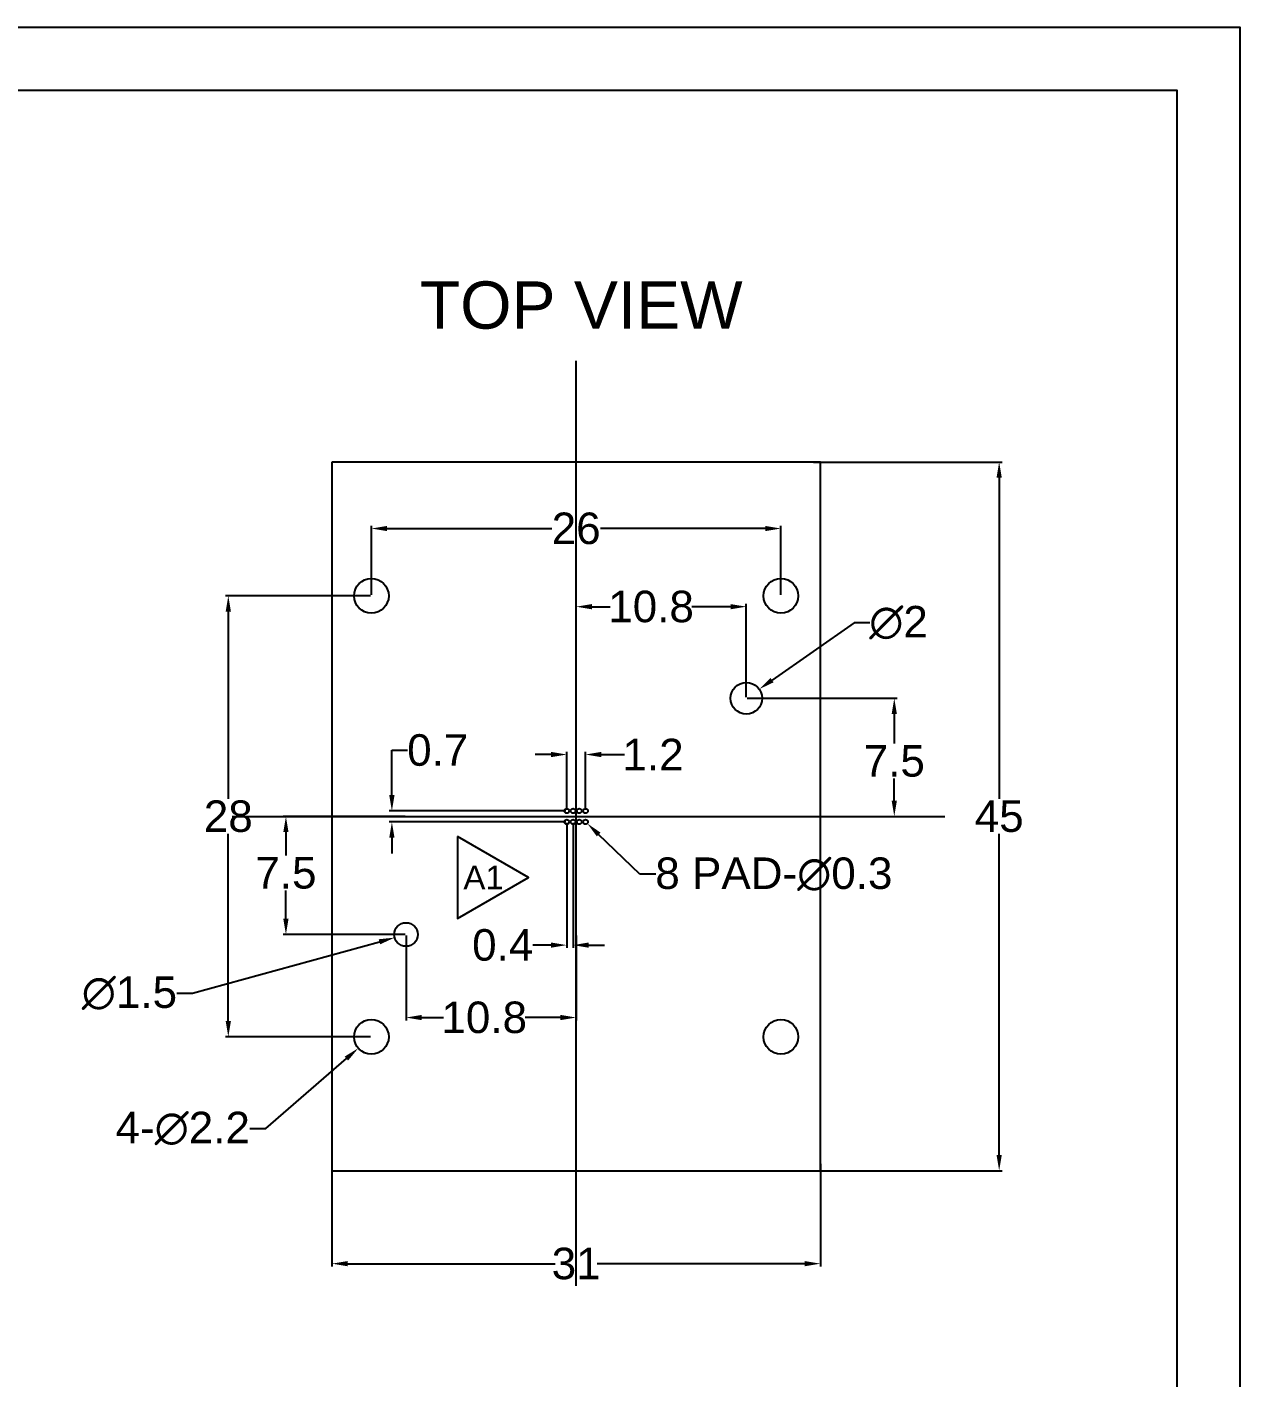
# Model space of a CAD drawing. Header units: inches. Extents: x 480 to 724, y 83 to 258.
# Drawn here: x 647.2 to 724.2, y 172 to 257.8 of the extents above; entities that cross this region are included whole.
import ezdxf

# ---------------------------------------------------------------- set-up
doc = ezdxf.new("R2010")
doc.units = ezdxf.units.IN
doc.header["$MEASUREMENT"] = 0
doc.layers.add('02___PRT_ALL_AXES', color=7, linetype='Continuous')
doc.styles.get("Standard").update_dxf_attribs({"font": 'arial.ttf'})
doc.dimstyles.get("Standard").update_dxf_attribs({"dimtxt": 2, "dimasz": 1, "dimexe": 0.18, "dimexo": 0.0625, "dimgap": 0.09, "dimtad": 0, "dimtih": 1, "dimtoh": 1, "dimdsep": 46, "dimtxsty": 'Standard', "dimcen": 0, "dimadec": 0, "dimazin": 0, "dimtfac": 1, "dimtofl": 0, "dimtmove": 0, "dimatfit": 3, "dimfxl": 1, "dimtolj": 1, "dimtzin": 0, "dimarcsym": 0})

# ---------------------------------------------------------------- blocks, each defined once
blk = doc.blocks.new('*D47')
at = {"color": 0, "lineweight": -2, "transparency": 16777216}
for p, q in [((697.166, 230.194), (709.136, 230.194)), ((708.956, 229.194), (708.956, 208.801)), ((708.956, 186.194), (708.956, 206.587)), ((697.166, 185.194), (709.136, 185.194))]:
    blk.add_line(p, q, dxfattribs=at)
at = {"color": 0, "transparency": 16777216}
for points in [[(708.789, 229.194), (709.122, 229.194), (708.956, 230.194)], [(708.789, 186.194), (709.122, 186.194), (708.956, 185.194)]]:
    blk.add_solid(points, dxfattribs=at)
at = {"layer": 'Defpoints', "color": 0, "transparency": 16777216}
for p in [(697.104, 230.194), (708.956, 230.194), (697.104, 185.194)]:
    blk.add_point(p, dxfattribs=at)
at = {"color": 0, "transparency": 16777216, "insert": (708.956, 207.694), "char_height": 2, "attachment_point": 5}
blk.add_mtext('\\A1;45', dxfattribs=at)
blk = doc.blocks.new('*D48')
at = {"color": 0, "lineweight": -2, "transparency": 16777216}
for p, q in [((666.604, 185.632), (666.604, 179.114)), ((697.604, 185.632), (697.604, 179.114)), ((667.604, 179.294), (680.775, 179.294)), ((696.604, 179.294), (683.433, 179.294))]:
    blk.add_line(p, q, dxfattribs=at)
at = {"color": 0, "transparency": 16777216}
for points in [[(667.604, 179.461), (667.604, 179.127), (666.604, 179.294)], [(696.604, 179.461), (696.604, 179.127), (697.604, 179.294)]]:
    blk.add_solid(points, dxfattribs=at)
at = {"layer": 'Defpoints', "color": 0, "transparency": 16777216}
for p in [(666.604, 185.694), (697.604, 185.694), (666.604, 179.294)]:
    blk.add_point(p, dxfattribs=at)
at = {"color": 0, "transparency": 16777216, "insert": (682.104, 179.294), "char_height": 2, "attachment_point": 5}
blk.add_mtext('\\A1;31', dxfattribs=at)
blk = doc.blocks.new('*D49')
at = {"color": 0, "lineweight": -2, "transparency": 16777216}
for p, q in [((669.041, 221.694), (659.843, 221.694)), ((660.023, 220.694), (660.023, 208.806)), ((660.023, 194.694), (660.023, 206.583)), ((669.041, 193.694), (659.843, 193.694))]:
    blk.add_line(p, q, dxfattribs=at)
at = {"color": 0, "transparency": 16777216}
for points in [[(659.856, 220.694), (660.189, 220.694), (660.023, 221.694)], [(659.856, 194.694), (660.189, 194.694), (660.023, 193.694)]]:
    blk.add_solid(points, dxfattribs=at)
at = {"layer": 'Defpoints', "color": 0, "transparency": 16777216}
for p in [(660.023, 221.694), (669.104, 221.694), (669.104, 193.694)]:
    blk.add_point(p, dxfattribs=at)
at = {"color": 0, "transparency": 16777216, "insert": (660.023, 207.694), "char_height": 2, "attachment_point": 5}
blk.add_mtext('\\A1;28', dxfattribs=at)
blk = doc.blocks.new('*D50')
at = {"color": 0, "lineweight": -2, "transparency": 16777216}
for p, q in [((669.104, 221.757), (669.104, 226.15)), ((670.104, 225.97), (680.565, 225.97)), ((694.104, 225.97), (683.643, 225.97)), ((695.104, 221.757), (695.104, 226.15))]:
    blk.add_line(p, q, dxfattribs=at)
at = {"color": 0, "transparency": 16777216}
for points in [[(670.104, 226.137), (670.104, 225.804), (669.104, 225.97)], [(694.104, 226.137), (694.104, 225.804), (695.104, 225.97)]]:
    blk.add_solid(points, dxfattribs=at)
at = {"layer": 'Defpoints', "color": 0, "transparency": 16777216}
for p in [(695.104, 225.97), (669.104, 221.694), (695.104, 221.694)]:
    blk.add_point(p, dxfattribs=at)
at = {"color": 0, "transparency": 16777216, "insert": (682.104, 225.97), "char_height": 2, "attachment_point": 5}
blk.add_mtext('\\A1;26', dxfattribs=at)
blk = doc.blocks.new('*D51')
at = {"color": 0, "lineweight": -2, "transparency": 16777216}
for p, q in [((692.966, 215.194), (702.477, 215.194)), ((702.297, 214.194), (702.297, 212.311)), ((702.297, 208.694), (702.297, 210.097)), ((692.966, 207.694), (702.477, 207.694))]:
    blk.add_line(p, q, dxfattribs=at)
at = {"color": 0, "transparency": 16777216}
for points in [[(702.13, 214.194), (702.463, 214.194), (702.297, 215.194)], [(702.13, 208.694), (702.463, 208.694), (702.297, 207.694)]]:
    blk.add_solid(points, dxfattribs=at)
at = {"layer": 'Defpoints', "color": 0, "transparency": 16777216}
for p in [(692.904, 215.194), (692.904, 207.694), (702.297, 207.694)]:
    blk.add_point(p, dxfattribs=at)
at = {"color": 0, "transparency": 16777216, "insert": (702.297, 211.204), "char_height": 2, "attachment_point": 5}
blk.add_mtext('\\A1;7.5', dxfattribs=at)
blk = doc.blocks.new('*D52')
at = {"color": 0, "lineweight": -2, "transparency": 16777216}
for p, q in [((682.104, 216.014), (682.104, 221.188)), ((683.104, 221.008), (684.263, 221.008)), ((691.904, 221.008), (689.454, 221.008)), ((692.904, 215.257), (692.904, 221.188))]:
    blk.add_line(p, q, dxfattribs=at)
at = {"color": 0, "transparency": 16777216}
for points in [[(683.104, 221.174), (683.104, 220.841), (682.104, 221.008)], [(691.904, 221.174), (691.904, 220.841), (692.904, 221.008)]]:
    blk.add_solid(points, dxfattribs=at)
at = {"layer": 'Defpoints', "color": 0, "transparency": 16777216}
for p in [(682.104, 221.008), (682.104, 215.952), (692.904, 215.194)]:
    blk.add_point(p, dxfattribs=at)
at = {"color": 0, "transparency": 16777216, "insert": (686.859, 221.008), "char_height": 2, "attachment_point": 5}
blk.add_mtext('\\A1;10.8', dxfattribs=at)
blk = doc.blocks.new('*D53')
at = {"color": 0, "lineweight": -2, "transparency": 16777216}
for p, q in [((671.241, 207.694), (663.5, 207.694)), ((663.68, 206.694), (663.68, 205.205)), ((663.68, 201.194), (663.68, 202.991)), ((671.241, 200.194), (663.5, 200.194))]:
    blk.add_line(p, q, dxfattribs=at)
at = {"color": 0, "transparency": 16777216}
for points in [[(663.514, 206.694), (663.847, 206.694), (663.68, 207.694)], [(663.514, 201.194), (663.847, 201.194), (663.68, 200.194)]]:
    blk.add_solid(points, dxfattribs=at)
at = {"layer": 'Defpoints', "color": 0, "transparency": 16777216}
for p in [(663.68, 207.694), (671.304, 207.694), (671.304, 200.194)]:
    blk.add_point(p, dxfattribs=at)
at = {"color": 0, "transparency": 16777216, "insert": (663.68, 204.098), "char_height": 2, "attachment_point": 5}
blk.add_mtext('\\A1;7.5', dxfattribs=at)
blk = doc.blocks.new('*D54')
at = {"color": 0, "lineweight": -2, "transparency": 16777216}
for p, q in [((671.304, 200.132), (671.304, 194.742)), ((682.104, 200.132), (682.104, 194.742)), ((672.304, 194.922), (673.673, 194.922)), ((681.104, 194.922), (678.864, 194.922))]:
    blk.add_line(p, q, dxfattribs=at)
at = {"color": 0, "transparency": 16777216}
for points in [[(672.304, 195.089), (672.304, 194.755), (671.304, 194.922)], [(681.104, 195.089), (681.104, 194.755), (682.104, 194.922)]]:
    blk.add_solid(points, dxfattribs=at)
at = {"layer": 'Defpoints', "color": 0, "transparency": 16777216}
for p in [(671.304, 200.194), (682.104, 200.194), (682.104, 194.922)]:
    blk.add_point(p, dxfattribs=at)
at = {"color": 0, "transparency": 16777216, "insert": (676.268, 194.922), "char_height": 2, "attachment_point": 5}
blk.add_mtext('\\A1;10.8', dxfattribs=at)
blk = doc.blocks.new('*D55')
at = {"color": 0, "lineweight": -2, "transparency": 16777216}
for p, q in [((657.752, 196.467), (669.617, 199.73)), ((656.752, 196.467), (657.752, 196.467))]:
    blk.add_line(p, q, dxfattribs=at)
at = {"color": 0, "transparency": 16777216}
blk.add_solid([(669.572, 199.891), (669.661, 199.57), (670.581, 199.996)], dxfattribs=at)
at = {"layer": 'Defpoints', "color": 0, "transparency": 16777216}
for p in [(670.581, 199.996), (672.027, 200.393)]:
    blk.add_point(p, dxfattribs=at)
at = {"color": 0, "transparency": 16777216, "insert": (653.746, 196.467), "char_height": 2, "attachment_point": 5}
blk.add_mtext('\\A1;∅1.5', dxfattribs=at)
blk = doc.blocks.new('*D56')
at = {"color": 0, "lineweight": -2, "transparency": 16777216}
for p, q in [((699.741, 219.99), (694.541, 216.343)), ((700.741, 219.99), (699.741, 219.99))]:
    blk.add_line(p, q, dxfattribs=at)
at = {"color": 0, "transparency": 16777216}
blk.add_solid([(694.446, 216.479), (694.637, 216.206), (693.723, 215.769)], dxfattribs=at)
at = {"layer": 'Defpoints', "color": 0, "transparency": 16777216}
for p in [(693.723, 215.769), (692.085, 214.62)]:
    blk.add_point(p, dxfattribs=at)
at = {"color": 0, "transparency": 16777216, "insert": (702.565, 219.99), "char_height": 2, "attachment_point": 5}
blk.add_mtext('\\A1;∅2', dxfattribs=at)
blk = doc.blocks.new('*D57')
at = {"color": 0, "lineweight": -2, "transparency": 16777216}
for p, q in [((662.399, 187.875), (667.518, 192.318)), ((661.399, 187.875), (662.399, 187.875))]:
    blk.add_line(p, q, dxfattribs=at)
at = {"color": 0, "transparency": 16777216}
blk.add_solid([(667.409, 192.444), (667.627, 192.192), (668.273, 192.973)], dxfattribs=at)
at = {"layer": 'Defpoints', "color": 0, "transparency": 16777216}
for p in [(669.935, 194.415), (668.273, 192.973)]:
    blk.add_point(p, dxfattribs=at)
at = {"color": 0, "transparency": 16777216, "insert": (657.13, 187.875), "char_height": 2, "attachment_point": 5}
blk.add_mtext('\\A1;4-∅2.2', dxfattribs=at)
blk = doc.blocks.new('*D131')
at = {"color": 0, "lineweight": -2, "transparency": 16777216}
for p, q in [((680.504, 211.621), (679.504, 211.621)), ((681.504, 208.107), (681.504, 211.801)), ((682.704, 208.107), (682.704, 211.801)), ((683.704, 211.621), (685.18, 211.621))]:
    blk.add_line(p, q, dxfattribs=at)
at = {"color": 0, "transparency": 16777216}
for points in [[(680.504, 211.788), (680.504, 211.454), (681.504, 211.621)], [(683.704, 211.788), (683.704, 211.454), (682.704, 211.621)]]:
    blk.add_solid(points, dxfattribs=at)
at = {"layer": 'Defpoints', "color": 0, "transparency": 16777216}
for p in [(682.704, 211.621), (681.504, 208.044), (682.704, 208.044)]:
    blk.add_point(p, dxfattribs=at)
at = {"color": 0, "transparency": 16777216, "insert": (686.986, 211.621), "char_height": 2, "attachment_point": 5}
blk.add_mtext('\\A1;1.2', dxfattribs=at)
blk = doc.blocks.new('*D132')
at = {"color": 0, "lineweight": -2, "transparency": 16777216}
for p, q in [((670.407, 209.044), (670.407, 211.895)), ((670.407, 211.895), (671.407, 211.895)), ((681.441, 208.044), (670.227, 208.044)), ((681.441, 207.344), (670.227, 207.344)), ((670.407, 206.344), (670.407, 205.344))]:
    blk.add_line(p, q, dxfattribs=at)
at = {"color": 0, "transparency": 16777216}
for points in [[(670.24, 209.044), (670.574, 209.044), (670.407, 208.044)], [(670.24, 206.344), (670.574, 206.344), (670.407, 207.344)]]:
    blk.add_solid(points, dxfattribs=at)
at = {"layer": 'Defpoints', "color": 0, "transparency": 16777216}
for p in [(670.407, 208.044), (681.504, 208.044), (681.504, 207.344)]:
    blk.add_point(p, dxfattribs=at)
at = {"color": 0, "transparency": 16777216, "insert": (673.318, 211.895), "char_height": 2, "attachment_point": 5}
blk.add_mtext('\\A1;0.7', dxfattribs=at)
blk = doc.blocks.new('*D133')
at = {"color": 0, "lineweight": -2, "transparency": 16777216}
for p, q in [((681.504, 207.282), (681.504, 199.34)), ((681.904, 207.282), (681.904, 199.34)), ((680.504, 199.52), (679.35, 199.52)), ((682.904, 199.52), (683.904, 199.52))]:
    blk.add_line(p, q, dxfattribs=at)
at = {"color": 0, "transparency": 16777216}
for points in [[(680.504, 199.686), (680.504, 199.353), (681.504, 199.52)], [(682.904, 199.686), (682.904, 199.353), (681.904, 199.52)]]:
    blk.add_solid(points, dxfattribs=at)
at = {"layer": 'Defpoints', "color": 0, "transparency": 16777216}
for p in [(681.504, 207.344), (681.904, 207.344), (681.904, 199.52)]:
    blk.add_point(p, dxfattribs=at)
at = {"color": 0, "transparency": 16777216, "insert": (677.443, 199.52), "char_height": 2, "attachment_point": 5}
blk.add_mtext('\\A1;0.4', dxfattribs=at)
blk = doc.blocks.new('*D135')
at = {"color": 0, "lineweight": -2, "transparency": 16777216}
for p, q in [((686.154, 204.02), (683.532, 206.547)), ((687.154, 204.02), (686.154, 204.02))]:
    blk.add_line(p, q, dxfattribs=at)
at = {"color": 0, "transparency": 16777216}
blk.add_solid([(683.648, 206.667), (683.416, 206.427), (682.812, 207.24)], dxfattribs=at)
at = {"layer": 'Defpoints', "color": 0, "transparency": 16777216}
for p in [(682.596, 207.448), (682.812, 207.24)]:
    blk.add_point(p, dxfattribs=at)
at = {"color": 0, "transparency": 16777216, "insert": (694.656, 204.02), "char_height": 2, "attachment_point": 5}
blk.add_mtext('\\A1;8 PAD-∅0.3', dxfattribs=at)

msp = doc.modelspace()

# ---------------------------------------------------------------- linework, layer by layer
at = {"color": 1, "linetype": 'Continuous'}
for p, q in [((682.104, 177.891), (682.104, 236.623)), ((660.269, 207.694), (705.499, 207.694))]:
    msp.add_line(p, q, dxfattribs=at)
at = {"color": 7, "linetype": 'Continuous'}
for p, q in [((666.604, 230.194), (666.604, 185.194)), ((697.604, 230.194), (666.604, 230.194)), ((697.604, 185.194), (697.604, 230.194)), ((666.604, 185.194), (697.604, 185.194))]:
    msp.add_line(p, q, dxfattribs=at)
for points in [[(724.241, 83.387), (480.45, 83.387), (480.45, 257.813), (724.241, 257.813)], [(720.241, 87.387), (484.45, 87.387), (484.45, 253.813), (720.241, 253.813)]]:
    msp.add_lwpolyline(points, close=True)
at = {"color": 1}
msp.add_lwpolyline([(674.571, 206.414), (674.571, 201.218), (679.071, 203.816)], close=True, dxfattribs=at)
at = {"color": 0}
for centre in [(681.504, 208.044), (681.904, 208.044), (682.304, 208.044), (682.704, 208.044), (681.504, 207.344), (681.904, 207.344), (682.304, 207.344), (682.704, 207.344)]:
    msp.add_circle(centre, 0.15, dxfattribs=at)
at = {"layer": '02___PRT_ALL_AXES', "color": 7, "linetype": 'Continuous'}
for centre, radius in [((669.104, 221.694), 1.1), ((695.104, 221.694), 1.1), ((692.904, 215.194), 1), ((671.304, 200.194), 0.75), ((669.104, 193.694), 1.1), ((695.104, 193.694), 1.1)]:
    msp.add_circle(centre, radius, dxfattribs=at)

# ---------------------------------------------------------------- texts
at = {"insert": (672.181, 241.66), "char_height": 3, "width": 23.83279, "attachment_point": 1}
msp.add_mtext('TOP VIEW', dxfattribs=at)
at = {"color": 1, "insert": (674.946, 204.566), "char_height": 1.5, "attachment_point": 1}
msp.add_mtext_dynamic_manual_height_columns('A1', width=2.25, gutter_width=1, heights=[0], dxfattribs=at)

# ---------------------------------------------------------------- dimensions: what is measured, and where the dimension line sits
at = {"color": 3}
for base, p1, p2, picture, middle in [((708.956, 230.194), (697.104, 185.194), (697.104, 230.194), '*D47', (708.956, 207.694)), ((660.023, 221.694), (669.104, 193.694), (669.104, 221.694), '*D49', (660.023, 207.694))]:
    dim = msp.add_linear_dim(base=base, p1=p1, p2=p2, angle=90, dimstyle='Standard', dxfattribs=at)
    dim.commit()
    dim.dimension.update_dxf_attribs({"geometry": picture, "text_midpoint": middle})
for base, p1, p2, picture, middle in [((695.104, 225.97), (669.104, 221.694), (695.104, 221.694), '*D50', (682.104, 225.97)), ((666.604, 179.294), (697.604, 185.694), (666.604, 185.694), '*D48', (682.104, 179.294))]:
    dim = msp.add_linear_dim(base=base, p1=p1, p2=p2, dimstyle='Standard', dxfattribs=at)
    dim.commit()
    dim.dimension.update_dxf_attribs({"geometry": picture, "text_midpoint": middle})
for base, p1, p2, picture, middle in [((682.104, 221.008), (692.904, 215.194), (682.104, 215.952), '*D52', (686.859, 221.008)), ((682.704, 211.621), (681.504, 208.044), (682.704, 208.044), '*D131', (686.986, 211.621)), ((681.904, 199.52), (681.504, 207.344), (681.904, 207.344), '*D133', (677.443, 199.52)), ((682.104, 194.922), (671.304, 200.194), (682.104, 200.194), '*D54', (676.268, 194.922))]:
    dim = msp.add_linear_dim(base=base, p1=p1, p2=p2, dimstyle='Standard', dxfattribs=at)
    dim.commit()
    dim.dimension.update_dxf_attribs({"geometry": picture, "text_midpoint": middle, "dimtype": 160})
for p1, p2, picture, middle in [((692.085, 214.62), (693.723, 215.769), '*D56', (702.565, 219.99)), ((672.027, 200.393), (670.581, 199.996), '*D55', (653.746, 196.467))]:
    dim = msp.add_diameter_dim_2p(p1=p1, p2=p2, dimstyle='Standard', dxfattribs=at)
    dim.commit()
    dim.dimension.update_dxf_attribs({"geometry": picture, "text_midpoint": middle, "dimtype": 163})
for base, p1, p2, picture, middle in [((702.297, 207.694), (692.904, 215.194), (692.904, 207.694), '*D51', (702.297, 211.204)), ((670.407, 208.044), (681.504, 207.344), (681.504, 208.044), '*D132', (673.318, 211.895)), ((663.68, 207.694), (671.304, 200.194), (671.304, 207.694), '*D53', (663.68, 204.098))]:
    dim = msp.add_linear_dim(base=base, p1=p1, p2=p2, angle=90, dimstyle='Standard', dxfattribs=at)
    dim.commit()
    dim.dimension.update_dxf_attribs({"geometry": picture, "text_midpoint": middle, "dimtype": 160})
for p1, p2, text, picture, middle in [((682.596, 207.448), (682.812, 207.24), '8 PAD-<>', '*D135', (694.656, 204.02)), ((669.935, 194.415), (668.273, 192.973), '4-<>', '*D57', (657.13, 187.875))]:
    dim = msp.add_diameter_dim_2p(p1=p1, p2=p2, text=text, dimstyle='Standard', dxfattribs=at)
    dim.commit()
    dim.dimension.update_dxf_attribs({"geometry": picture, "text_midpoint": middle, "dimtype": 163})

doc.saveas('drawing.dxf')
